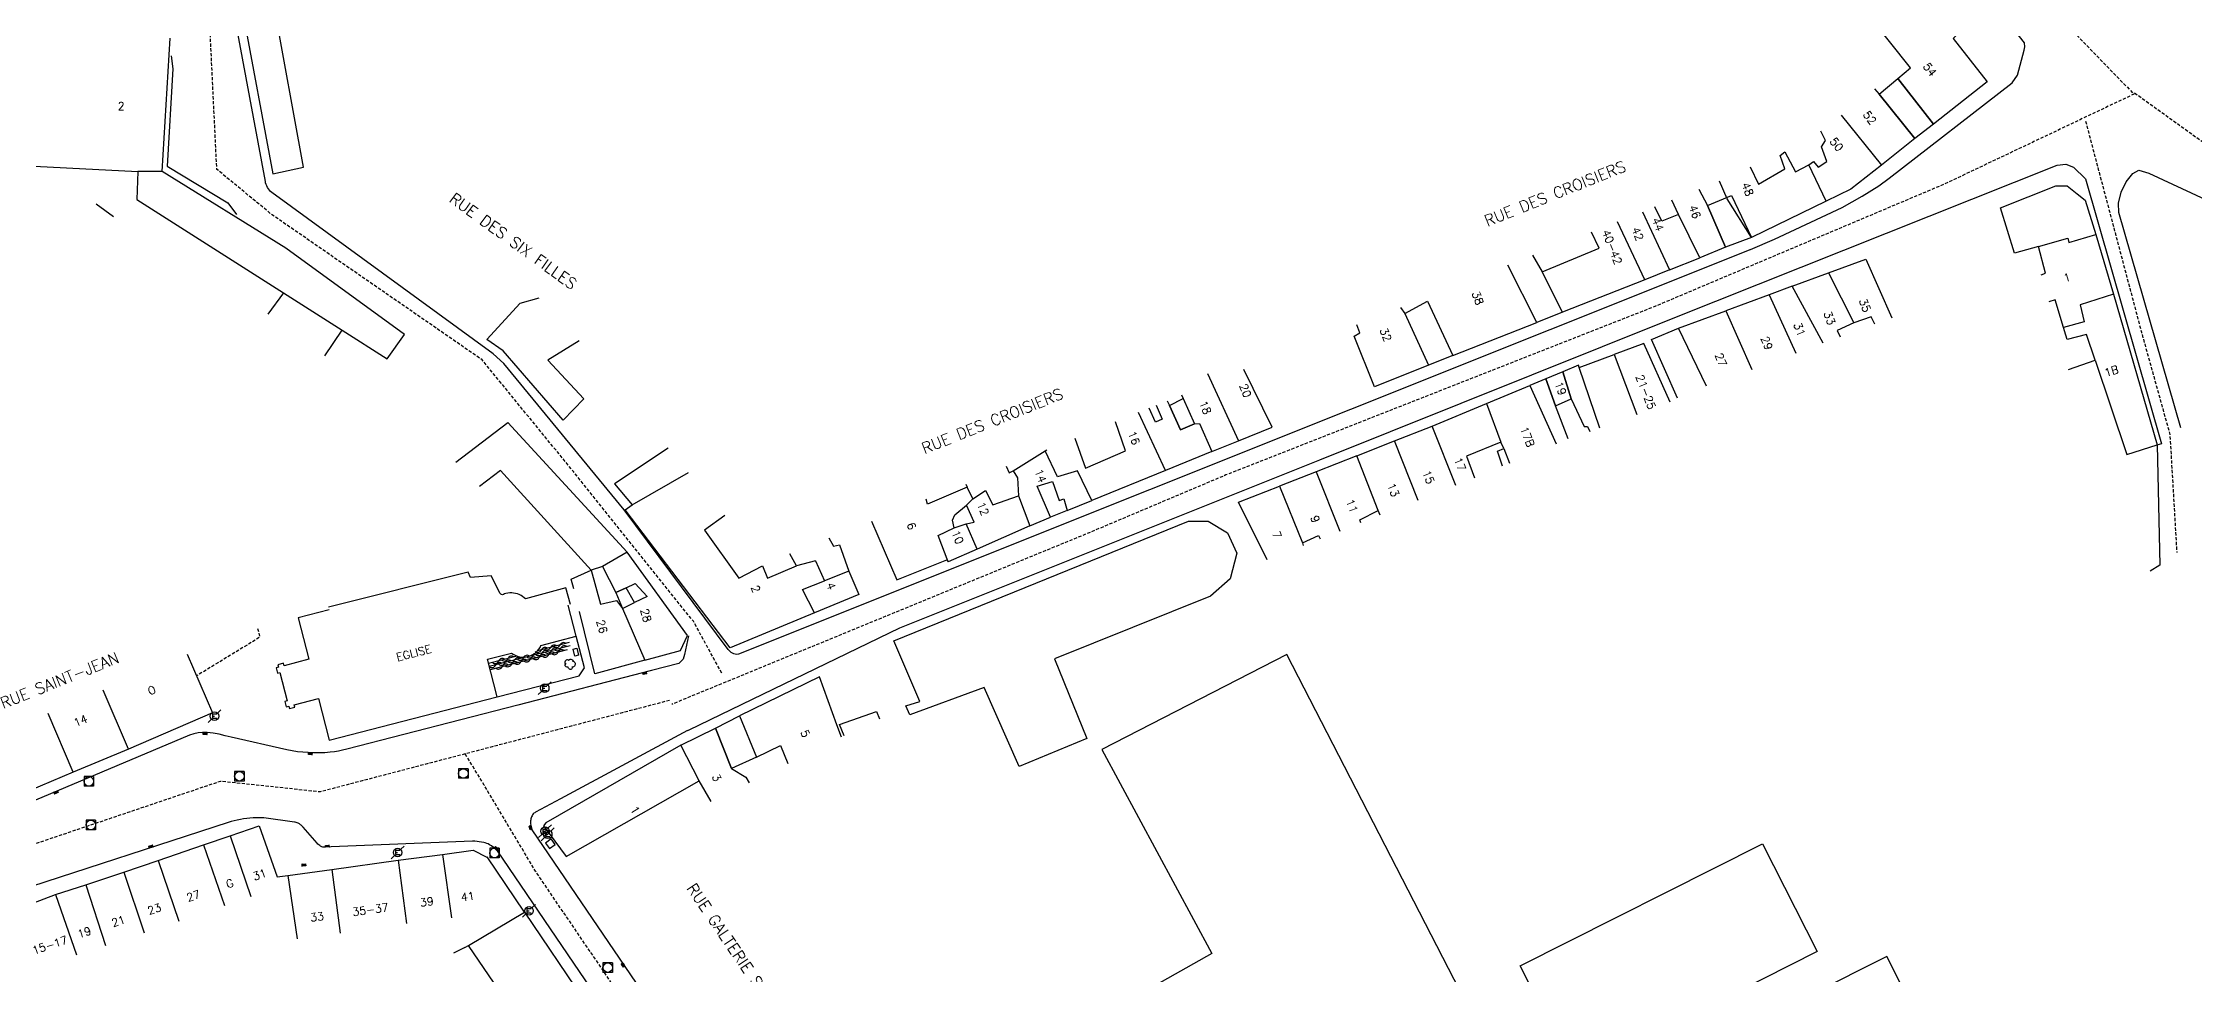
# Model space of a CAD drawing. Header units: millimetres. Extents: x 80999 to 82003, y 144000 to 145000.
# Drawn here: x 81313.4 to 81649.6, y 144273.3 to 144418.9 of the extents above; entities that cross this region are included whole.
import ezdxf
from ezdxf.enums import TextEntityAlignment as Align

# ---------------------------------------------------------------- set-up
doc = ezdxf.new("R2010")
doc.units = ezdxf.units.MM
doc.linetypes.add('DASHED', pattern=[0.75, 0.5, -0.25])
doc.layers.get('0').update_dxf_attribs({"linetype": 'CONTINUOUS'})
for name, color, linetype in [('W0001', 6, 'DASHED'), ('W0008', 7, 'CONTINUOUS'), ('W0100', 7, 'CONTINUOUS'), ('W0112', 1, 'DASHED'), ('W0300', 7, 'CONTINUOUS'), ('W0310', 3, 'CONTINUOUS'), ('W0400', 7, 'CONTINUOUS'), ('W0420', 7, 'CONTINUOUS'), ('W0471', 7, 'CONTINUOUS'), ('W0984', 7, 'CONTINUOUS'), ('W0989', 7, 'CONTINUOUS'), ('W0991', 7, 'CONTINUOUS'), ('W1102', 7, 'CONTINUOUS')]:
    doc.layers.add(name, color=color, linetype=linetype)
doc.styles.get("Standard").update_dxf_attribs({"font": 'romans.shx', "width": 0.85})

# ---------------------------------------------------------------- blocks, each defined once
blk = doc.blocks.new('T420')
for p, q in [((0.75, 0.75), (-0.75, 0.75)), ((-0.75, 0.75), (-0.75, -0.75)), ((0.75, 0.75), (0.75, -0.75)), ((0.75, -0.75), (-0.75, -0.75))]:
    blk.add_line(p, q)
blk.add_ellipse((0, 0), major_axis=(-0.53, 0.53), ratio=1, start_param=3.926991, end_param=10.210176)
blk = doc.blocks.new('T400')
for p, q in [((-0.15, 0.3), (0.15, 0.3)), ((-0.15, -0.25), (-0.15, 0.3)), ((-0.15, 0.15), (0.15, 0.15)), ((-0.15, 0), (0.15, 0)), ((0.15, 0.3), (0.15, -0.25)), ((-0.15, -0.15), (0.15, -0.15)), ((-0.15, -0.25), (-0.15, -0.3)), ((-0.15, -0.3), (0.15, -0.3)), ((0.15, -0.3), (0.15, -0.25))]:
    blk.add_line(p, q)
blk = doc.blocks.new('T471')
for p, q in [((-0.333334, 0.333334), (-0.333334, -0.333334)), ((-0.333334, 0.333334), (0.333334, 0.333334)), ((-0.333334, 0), (0, 0)), ((0.500001, 0.500001), (1.000002, 1.000002)), ((-0.500001, -0.500001), (-1.000002, -1.000002)), ((-0.333334, -0.333334), (0.333334, -0.333334))]:
    blk.add_line(p, q)
blk.add_ellipse((0, 0), major_axis=(0.471405, 0.471405), ratio=1, start_param=5.4977871438, end_param=11.780972451)
blk = doc.blocks.new('T300')
for p, q in [((-0.8, 0.51), (-0.86, 0.34)), ((-0.86, 0.34), (-0.86, 0.17)), ((-0.86, 0.17), (-0.74, 0.06)), ((-0.69, 0.63), (-0.8, 0.51)), ((-0.8, -0.06), (-0.74, 0.06)), ((-0.74, 0.06), (-0.69, 0.11)), ((-0.57, 0.69), (-0.69, 0.63)), ((-0.46, 0.69), (-0.57, 0.69)), ((-0.29, 0.63), (-0.46, 0.69)), ((-0.29, 0.63), (-0.17, 0.74)), ((-0.23, 0.57), (-0.29, 0.63)), ((-0.17, 0.74), (-0.06, 0.8)), ((-0.06, 0.8), (0.06, 0.8)), ((0.06, 0.8), (0.23, 0.74)), ((0.23, 0.74), (0.34, 0.63)), ((0.34, 0.63), (0.4, 0.51)), ((0.46, 0.46), (0.34, 0.46)), ((0.4, 0.51), (0.4, 0.46)), ((0.57, 0.4), (0.46, 0.46)), ((0.57, 0.4), (0.69, 0.29)), ((0.69, 0.29), (0.74, 0.17)), ((0.74, 0.06), (0.69, -0.17)), ((0.74, 0.17), (0.74, 0.06)), ((-0.8, -0.17), (-0.8, -0.06)), ((-0.8, -0.23), (-0.8, -0.17)), ((-0.74, -0.34), (-0.8, -0.23)), ((-0.69, -0.4), (-0.74, -0.34)), ((-0.51, -0.46), (-0.69, -0.4)), ((-0.4, -0.46), (-0.51, -0.46)), ((-0.4, -0.46), (-0.34, -0.46)), ((-0.34, -0.46), (-0.34, -0.4)), ((-0.34, -0.51), (-0.34, -0.46)), ((-0.29, -0.63), (-0.34, -0.51)), ((-0.17, -0.74), (-0.29, -0.63)), ((-0.06, -0.8), (-0.17, -0.74)), ((0.06, -0.8), (-0.06, -0.8)), ((0.17, -0.74), (0.06, -0.8)), ((0.23, -0.69), (0.17, -0.74)), ((0.29, -0.46), (0.23, -0.46)), ((0.29, -0.63), (0.23, -0.69)), ((0.46, -0.4), (0.29, -0.46)), ((0.34, -0.51), (0.29, -0.63)), ((0.34, -0.51), (0.34, -0.46)), ((0.57, -0.34), (0.46, -0.4)), ((0.63, -0.29), (0.57, -0.34)), ((0.69, -0.17), (0.63, -0.29))]:
    blk.add_line(p, q)
blk = doc.blocks.new('t310o')
at = {"color": 0, "linetype": 'Continuous'}
for centre, start, end in [((-0.5, 0.38), 216.8699, 323.1304), ((0.5, -0.37), 36.8699, 143.1303)]:
    blk.add_arc(centre, 0.625, start, end, dxfattribs=at)

msp = doc.modelspace()

# ---------------------------------------------------------------- linework, layer by layer
at = {"layer": 'W0001', "flags": 128}
for points in [[(81451.16, 144928.03), (81426.07, 144907.84), (81413.52, 144898.46), (81365.25, 144851.07), (81265.08, 144752.55), (81239.49, 144724.34), (81135.09, 144627.15), (81106.26, 144601.78), (81088.6, 144579.64), (81115.61, 144574.32), (81191.55, 144559.45), (81245.19, 144538.85), (81278.13, 144529.09), (81310.24, 144522.28), (81324.49, 144520.78), (81375.63, 144513.39), (81411.78, 144511.02), (81470.27, 144506.99), (81503.88, 144506.79), (81532.38, 144505.71), (81560.46, 144492.75), (81590.46, 144462.55), (81609.78, 144442.16), (81640.06, 144410.97), (81610.52, 144396.93), (81565.2, 144377.78), (81498.19, 144351.45), (81476.96, 144342.48), (81413.19, 144316.27), (81411.63, 144315.61)], [(81419.42, 144320.5), (81414.98, 144328.6), (81396.24, 144351.99), (81381.99, 144369.43), (81349.05, 144392.19), (81340.53, 144399.21), (81338.62, 144438.54), (81338.16, 144447.85), (81344.14, 144518.25)], [(81640.15, 144411.17), (81657.59, 144398.63), (81659.3, 144385.46), (81673.96, 144333.79), (81682.48, 144304.64), (81696.19, 144258.41)], [(81632.5, 144406.73), (81641.23, 144373.75), (81645.67, 144357.8), (81646.75, 144339.32)], [(81411.26, 144316.22), (81356.65, 144301.93), (81341.1, 144303.58), (81291.55, 144286.86), (81258.3, 144297.94), (81223.82, 144301.82), (81208.9, 144301.53), (81159.32, 144311.15), (81153.65, 144313.06), (81151.98, 144314.08), (81142.83, 144322.54)], [(81582.16, 144000), (81582.16, 144000), (81577.27, 144009.41), (81569.66, 144017.67), (81562.22, 144027.95), (81537.26, 144071.23), (81507.14, 144121.32), (81490.04, 144150.2), (81469.61, 144183), (81459.09, 144196.33), (81447.57, 144209.65), (81435.46, 144223.18), (81419.52, 144246.52), (81414.13, 144254.27), (81404.79, 144268.28), (81390.3, 144289.56), (81382.31, 144302.98), (81379.35, 144307.87)]]:
    msp.add_lwpolyline(points, dxfattribs=at)
at = {"layer": 'W0008'}
msp.add_line((81420.43, 144324.17), (81404.19, 144345.99), dxfattribs=at)
for points in [[(81622.91, 144417.86), (81623.01, 144418.35), (81622.96, 144418.98), (81613.6, 144430.9), (81610.78, 144431.27), (81591.27, 144452.73), (81570.85, 144475.18), (81564.46, 144481.68), (81552.42, 144490.98), (81524.09, 144499.22), (81493.82, 144500.85), (81450.05, 144503.24), (81449.05, 144503.34), (81426.99, 144506.16), (81408.6, 144507.37)], [(81404.19, 144345.99), (81385.38, 144368.85), (81383.69, 144370.39), (81349.13, 144395.59), (81348.93, 144395.76), (81348.74, 144395.95), (81348.58, 144396.16), (81348.43, 144396.38), (81348.32, 144396.61), (81348.23, 144396.84), (81348.16, 144397.08), (81348.11, 144397.33), (81341.51, 144432.83), (81341.49, 144433.12), (81341.52, 144433.41), (81341.6, 144433.69), (81341.75, 144433.94), (81341.96, 144434.15), (81342.21, 144434.3), (81342.47, 144434.4), (81342.73, 144434.5), (81343.75, 144434.86)], [(81333.41, 144416.93), (81333.67, 144414.92), (81332.79, 144399.7), (81342.26, 144394), (81343.6, 144392.16)], [(81580.17, 144386.71), (81583.91, 144388.3), (81594.45, 144393.27), (81597.6, 144395.01), (81600.18, 144396.62), (81601.83, 144397.82), (81621.04, 144412.74), (81621.86, 144413.92), (81622.91, 144417.86)], [(81414.12, 144311.51), (81414.34, 144311.63), (81447.25, 144327.56), (81512.84, 144353.84), (81568.06, 144375.94), (81628.08, 144399.89)], [(81628.08, 144399.89), (81629.41, 144400.01), (81630.62, 144399.53), (81632.49, 144397.74), (81644.38, 144356.3), (81643.63, 144356.13)], [(81647.37, 144358.84), (81637.69, 144392.49), (81637.64, 144393.94), (81638.07, 144395.64), (81638.87, 144397.26), (81639.9, 144398.58), (81640.84, 144399.06), (81642.41, 144398.63), (81651.23, 144394.51)], [(81580.19, 144386.71), (81486.26, 144349.15), (81422.01, 144323.45), (81421.76, 144323.4), (81421.52, 144323.44), (81421.3, 144323.52), (81421.09, 144323.61), (81420.9, 144323.72), (81420.73, 144323.85), (81420.57, 144324), (81420.43, 144324.17)], [(81414.24, 144326.33), (81413.61, 144323.42), (81413.38, 144322.65), (81412.72, 144321.99), (81408.43, 144320.88)], [(81469.13, 144204.15), (81465.28, 144201.1), (81460.66, 144205.72), (81440.72, 144224.29), (81439.9, 144225.07), (81439.09, 144225.85), (81438.3, 144226.65), (81437.52, 144227.47), (81436.48, 144228.6), (81435.45, 144229.75), (81434.44, 144230.91), (81433.47, 144232.1), (81432.78, 144232.98), (81432.12, 144233.87), (81431.47, 144234.77), (81430.84, 144235.68), (81389.79, 144296), (81389.77, 144296.04)], [(81384.29, 144292.76), (81384.32, 144292.73), (81411.83, 144252.27)]]:
    msp.add_lwpolyline(points, dxfattribs=at)
at = {"layer": 'W0008', "flags": 128}
for points in [[(81384.32, 144316.78), (81397.13, 144320.06), (81397.95, 144321.32), (81396.69, 144326.25)], [(81408.43, 144320.88), (81387.55, 144315.48), (81360.82, 144308.62), (81360.18, 144308.46), (81359.54, 144308.32), (81358.89, 144308.2), (81358.23, 144308.12), (81357.38, 144308.05), (81356.52, 144308.02), (81355.66, 144308.03), (81354.8, 144308.07), (81353.96, 144308.13), (81353.13, 144308.21), (81352.3, 144308.34), (81351.48, 144308.5), (81342.77, 144310.46), (81341.84, 144310.69), (81340.91, 144310.93), (81339.97, 144311.13), (81339, 144311.22), (81338.31, 144311.22), (81337.62, 144311.15), (81336.93, 144311.02), (81336.27, 144310.8), (81303.15, 144296.86)]]:
    msp.add_lwpolyline(points, dxfattribs=at)
for points in [[(81414.09, 144311.55), (81394.24, 144300.87), (81390.32, 144298.76, 0.118718), (81389.87, 144298.36, 0.10117), (81389.59, 144297.71, 0.046921), (81389.53, 144297.12, 0.0718), (81389.58, 144296.73), (81389.77, 144296.04)], [(81384.29, 144292.77, 0.05984), (81383.13, 144293.68, 0.092993), (81382.24, 144294.01, 0.011341), (81380.84, 144294.23, 0.042245), (81380.46, 144294.24), (81358.42, 144293.35), (81357.51, 144293.27, -0.076576), (81357.09, 144293.3, -0.085535), (81356.75, 144293.44, -0.03658), (81356.46, 144293.65, -0.036608), (81356.21, 144293.9), (81354.01, 144296.41, 0.043753), (81353.6, 144296.8, 0.059061), (81353.25, 144297.02, 0.035055), (81352.93, 144297.14, 0.040229), (81352.64, 144297.21), (81347.86, 144297.88, 0.033557), (81347.77, 144297.89, 0.002459), (81346.58, 144297.89, 0.015815), (81346.2, 144297.88, 0.061239), (81342.28, 144297.14), (81309.32, 144286.44)]]:
    msp.add_lwpolyline(points, format="xyb", dxfattribs=at)
at = {"layer": 'W0100'}
for p, q in [((81331.99, 144398.86), (81333.25, 144419.71)), ((81608.72, 144406.28), (81603.19, 144413.43)), ((81617.15, 144412.88), (81608.72, 144406.28)), ((81600.23, 144410.95), (81605.84, 144404.01)), ((81594.32, 144407.67), (81600.61, 144399.89)), ((81584.76, 144401.38), (81585.52, 144401.94)), ((81585.52, 144399.29), (81584.76, 144401.38)), ((81585.52, 144401.94), (81587.19, 144398.8)), ((81605.84, 144404.01), (81600.61, 144399.89)), ((81331.99, 144398.86), (81328.19, 144398.86)), ((81580.11, 144399.59), (81581.42, 144396.9)), ((81581.42, 144396.9), (81585.52, 144399.29)), ((81587.19, 144398.8), (81589.27, 144399.91)), ((81591.96, 144394.24), (81589.27, 144399.91)), ((81576.53, 144394.61), (81575.31, 144397.37)), ((81580.31, 144388.56), (81576.53, 144394.61)), ((81619.23, 144393.19), (81627.85, 144396.66)), ((81627.85, 144396.66), (81629.62, 144396.65)), ((81629.62, 144396.65), (81631.18, 144395.39)), ((81631.18, 144395.39), (81632.42, 144394.39)), ((81563.26, 144392.57), (81567.49, 144383.49)), ((81568.88, 144392.13), (81567.84, 144394.38)), ((81572.26, 144385.38), (81568.88, 144392.13)), ((81573.44, 144393.54), (81576.24, 144387.04)), ((81591.96, 144394.24), (81580.31, 144388.56)), ((81621.42, 144386.11), (81619.23, 144393.19)), ((81632.42, 144394.39), (81634.1, 144389.04)), ((81563.63, 144381.96), (81559.37, 144391.03)), ((81634.1, 144389.04), (81636.85, 144379.69)), ((81546.1, 144385.78), (81547.58, 144383.2)), ((81567.49, 144383.49), (81572.26, 144385.38)), ((81576.24, 144387.04), (81572.26, 144385.38)), ((81592.33, 144383.03), (81598.15, 144385.18)), ((81598.15, 144385.18), (81602.22, 144376.03)), ((81625.13, 144387.13), (81621.42, 144386.11)), ((81626.26, 144383), (81625.13, 144387.13)), ((81546.75, 144375.28), (81542.23, 144384.25)), ((81550.78, 144376.88), (81547.58, 144383.2)), ((81563.63, 144381.96), (81550.78, 144376.88)), ((81567.49, 144383.49), (81563.63, 144381.96)), ((81586.66, 144380.94), (81592.33, 144383.03)), ((81592.33, 144383.03), (81596.28, 144375.23)), ((81625.54, 144382.71), (81626.26, 144383)), ((81350.96, 144379.89), (81360.09, 144374.08)), ((81526.16, 144376.68), (81529.71, 144378.59)), ((81529.71, 144378.59), (81533.64, 144370.1)), ((81583.05, 144379.61), (81576.31, 144377.12)), ((81586.66, 144380.94), (81583.05, 144379.61)), ((81583.05, 144379.61), (81587.25, 144370.5)), ((81591.52, 144372.07), (81586.66, 144380.94)), ((81627.73, 144378.81), (81626.78, 144378.49)), ((81629.06, 144374.5), (81627.73, 144378.81)), ((81636.85, 144379.69), (81643.7, 144356.18)), ((81525.47, 144377.62), (81526.16, 144376.68)), ((81526.16, 144376.68), (81529.82, 144368.59)), ((81533.64, 144370.1), (81546.75, 144375.28)), ((81550.78, 144376.88), (81546.75, 144375.28)), ((81564.68, 144372.61), (81568.88, 144374.38)), ((81568.88, 144374.38), (81576.31, 144377.12)), ((81573.3, 144365.35), (81568.88, 144374.38)), ((81576.31, 144377.12), (81580.38, 144367.96)), ((81596.28, 144375.23), (81593.67, 144374.01)), ((81598.99, 144376.15), (81596.28, 144375.23)), ((81599.56, 144375.04), (81598.99, 144376.15)), ((81629.41, 144373.29), (81629.06, 144374.5)), ((81385.25, 144370.87), (81382.74, 144372.62)), ((81397.16, 144372.39), (81392.27, 144369.38)), ((81563.49, 144371.98), (81558.85, 144370.26)), ((81567.58, 144362.83), (81563.49, 144371.98)), ((81568.74, 144363.45), (81564.68, 144372.61)), ((81593.67, 144374.01), (81594.16, 144373.05)), ((81629.61, 144372.62), (81629.41, 144373.29)), ((81632.66, 144373.42), (81629.61, 144372.62)), ((81634.01, 144369.39), (81632.66, 144373.42)), ((81394.62, 144360.03), (81385.25, 144370.87)), ((81392.27, 144369.38), (81397.89, 144363.33)), ((81529.82, 144368.59), (81521.39, 144365.25)), ((81533.64, 144370.1), (81529.82, 144368.59)), ((81553.27, 144368.62), (81550.81, 144367.59)), ((81553.39, 144368.25), (81553.27, 144368.62)), ((81553.39, 144368.25), (81558.85, 144370.26)), ((81556.61, 144358.79), (81553.39, 144368.25)), ((81558.85, 144370.26), (81562.38, 144360.91)), ((81629.83, 144367.93), (81634.01, 144369.39)), ((81495.3, 144367.32), (81500.15, 144356.79)), ((81538.92, 144362.64), (81545.68, 144365.45)), ((81548.19, 144366.5), (81545.68, 144365.45)), ((81545.68, 144365.45), (81549.79, 144356.33)), ((81549.7, 144362.27), (81548.19, 144366.5)), ((81550.81, 144367.59), (81552.15, 144363.33)), ((81397.89, 144363.33), (81394.62, 144360.03)), ((81488.73, 144352.14), (81484.54, 144361.24)), ((81487.18, 144359.68), (81486.18, 144361.9)), ((81491.23, 144363.96), (81491.49, 144363.42)), ((81491.49, 144363.42), (81493.27, 144359.47)), ((81530.4, 144359.08), (81538.92, 144362.64)), ((81538.92, 144362.64), (81541.15, 144356.6)), ((81552.15, 144363.33), (81554.16, 144359.05)), ((81377.86, 144353.44), (81386, 144359.64)), ((81386, 144359.64), (81404.63, 144339.38)), ((81493.27, 144359.47), (81494.06, 144359.5)), ((81494.06, 144359.5), (81495.99, 144355.1)), ((81500.15, 144356.79), (81505.4, 144358.93)), ((81524.55, 144356.78), (81530.4, 144359.08)), ((81534.09, 144349.79), (81530.4, 144359.08)), ((81554.16, 144359.05), (81554.69, 144359.05)), ((81554.69, 144359.05), (81555.04, 144358.26)), ((81411.04, 144355.65), (81402.67, 144350.06)), ((81464.97, 144352.12), (81469.96, 144355.25)), ((81469.96, 144355.25), (81470.19, 144355.4)), ((81495.99, 144355.1), (81488.73, 144352.14)), ((81495.99, 144355.1), (81500.15, 144356.79)), ((81518.62, 144354.45), (81512.3, 144351.97)), ((81518.62, 144354.45), (81524.55, 144356.78)), ((81521.98, 144345.9), (81518.62, 144354.45)), ((81528.24, 144347.49), (81524.55, 144356.78)), ((81541.15, 144356.6), (81535.76, 144354.38)), ((81535.76, 144354.38), (81537.05, 144351.02)), ((81540.62, 144355.17), (81541.6, 144355.59)), ((81541.42, 144352.84), (81540.62, 144355.17)), ((81541.6, 144355.59), (81541.15, 144356.6)), ((81541.6, 144355.59), (81542.52, 144353.3)), ((81643.7, 144356.18), (81644.11, 144337.36)), ((81405.43, 144346.77), (81414.25, 144351.82)), ((81464.32, 144351.79), (81464.97, 144352.12)), ((81488.73, 144352.14), (81477.24, 144347.47)), ((81512.3, 144351.97), (81506.55, 144349.71)), ((81512.3, 144351.97), (81516, 144342.68)), ((81402.67, 144350.06), (81405.43, 144346.77)), ((81457.68, 144346.71), (81458.63, 144347.75)), ((81458.63, 144347.75), (81457.75, 144349.55)), ((81458.63, 144347.75), (81460.62, 144349.02)), ((81465.76, 144348.21), (81467.54, 144343.52)), ((81473.4, 144345.9), (81477.24, 144347.47)), ((81500.17, 144347.2), (81506.55, 144349.71)), ((81506.55, 144349.71), (81510.14, 144340.85)), ((81446.28, 144325.52), (81492.33, 144344.22)), ((81458.85, 144344.07), (81457.68, 144346.71)), ((81467.54, 144343.52), (81470.8, 144344.85)), ((81504.61, 144338.2), (81500.17, 144347.2)), ((81519.09, 144344.46), (81521.98, 144345.9)), ((81519.27, 144343.96), (81519.09, 144344.46)), ((81522.29, 144345.15), (81521.98, 144345.9)), ((81436.14, 144341.64), (81436.88, 144340.35)), ((81455.73, 144343.19), (81457.63, 144343.81)), ((81457.63, 144343.81), (81458.85, 144344.07)), ((81459.34, 144339.88), (81457.63, 144343.81)), ((81467.54, 144343.52), (81459.34, 144339.88)), ((81510.14, 144340.85), (81510.24, 144340.41)), ((81404.63, 144339.38), (81400.77, 144337.16)), ((81414.07, 144326.36), (81404.63, 144339.38)), ((81431.09, 144337.24), (81430.05, 144339.12)), ((81434.09, 144338.05), (81431.09, 144337.24)), ((81434.09, 144338.05), (81435.45, 144334.91)), ((81436.88, 144340.35), (81437.81, 144340.55)), ((81437.81, 144340.55), (81439.27, 144336.41)), ((81446.77, 144335.08), (81454.6, 144338.2)), ((81454.6, 144338.2), (81454.81, 144337.86)), ((81459.34, 144339.88), (81454.81, 144337.86)), ((81400.77, 144337.16), (81399.02, 144336.58)), ((81400.77, 144337.16), (81402.87, 144333.09)), ((81404.5, 144333.84), (81405.9, 144334.48)), ((81405.9, 144334.48), (81407.75, 144332.47)), ((81432.04, 144333.55), (81435.45, 144334.91)), ((81439.27, 144336.41), (81435.45, 144334.91)), ((81439.27, 144336.41), (81440.83, 144332.76)), ((81644.11, 144337.36), (81642.61, 144336.43)), ((81402.87, 144333.09), (81404.5, 144333.84)), ((81402.87, 144333.09), (81403.92, 144330.58)), ((81403.92, 144330.58), (81405.8, 144331.52)), ((81407.75, 144332.47), (81405.8, 144331.52)), ((81433.9, 144329.89), (81432.04, 144333.55)), ((81440.83, 144332.76), (81433.9, 144329.89)), ((81403.92, 144330.58), (81407.4, 144322.53)), ((81407.4, 144322.53), (81412.97, 144324.02)), ((81412.97, 144324.02), (81414.07, 144326.36)), ((81407.4, 144322.53), (81399.61, 144320.4)), ((81434.68, 144319.93), (81422.17, 144313.8)), ((81437.38, 144312.4), (81434.68, 144319.93)), ((81413.02, 144309.24), (81418.44, 144311.91)), ((81418.44, 144311.91), (81420.96, 144305.58)), ((81422.17, 144313.8), (81424.86, 144307.34)), ((81438.15, 144310.49), (81437.38, 144312.4)), ((81438.54, 144310.68), (81437.84, 144312.44)), ((81413.02, 144309.24), (81391.92, 144297.11)), ((81415.91, 144303.64), (81413.02, 144309.24)), ((81424.86, 144307.34), (81428.58, 144309.17)), ((81428.58, 144309.17), (81429.74, 144306.38)), ((81395.11, 144291.84), (81415.91, 144303.64)), ((81379.86, 144277.95), (81388.59, 144283.14)), ((81388.59, 144283.14), (81397.84, 144269.49)), ((81379.26, 144277.63), (81377.53, 144276.71)), ((81379.26, 144277.63), (81379.86, 144277.95)), ((81388.94, 144264.58), (81379.86, 144277.95))]:
    msp.add_line(p, q, dxfattribs=at)
for points in [[(81344.56, 144423.94), (81349.26, 144398.5), (81354.09, 144399.56), (81349.43, 144424.96), (81344.56, 144423.94)], [(81603.19, 144413.43), (81605.15, 144415.06), (81598.81, 144423.05), (81599.42, 144425.35)], [(81607.81, 144426.91), (81612.83, 144420.57), (81611.82, 144419.67), (81617.15, 144412.88)], [(81599.54, 144411.78), (81600.23, 144410.95)], [(81600.23, 144410.95), (81603.19, 144413.43), (81608.72, 144406.28), (81605.84, 144404.01), (81600.23, 144410.95)], [(81589.27, 144399.91), (81589.99, 144400.45), (81590.71, 144399.55), (81592.07, 144400.45), (81591.25, 144402.71), (81591.89, 144403.7), (81591.14, 144405.16)], [(81271.78, 144394.39), (81278.72, 144389.48), (81285.47, 144384.7), (81291.34, 144380.55), (81305.86, 144400.03), (81328.19, 144398.86)], [(81328.19, 144398.86), (81328.05, 144394.49), (81350.96, 144379.89)], [(81369.85, 144373.4), (81351.33, 144386.9), (81331.99, 144398.86)], [(81600.61, 144399.89), (81595.85, 144396.14), (81591.96, 144394.24)], [(81572.08, 144396.14), (81573.44, 144393.54)], [(81573.44, 144393.54), (81577.16, 144395.11), (81580.31, 144388.56), (81576.24, 144387.04), (81573.44, 144393.54)], [(81324.41, 144391.79), (81321.67, 144393.79)], [(81568.88, 144392.13), (81566.31, 144391.13), (81565.18, 144393.33)], [(81547.58, 144383.2), (81556.49, 144386.9), (81555.29, 144389.42)], [(81625.13, 144387.13), (81629.74, 144388.46), (81629.91, 144387.76), (81634.1, 144389.04)], [(81350.96, 144379.89), (81348.52, 144376.57)], [(81382.74, 144372.62), (81387.93, 144378.3), (81390.88, 144379.13)], [(81636.85, 144379.69), (81631.66, 144378.02), (81632.26, 144375.39), (81629.06, 144374.5)], [(81521.39, 144365.25), (81518.24, 144373.13), (81519.12, 144373.66), (81518.63, 144374.92)], [(81357.42, 144370.09), (81360.09, 144374.08)], [(81360.09, 144374.08), (81367.16, 144369.58), (81369.85, 144373.4)], [(81505.4, 144358.93), (81501, 144367.93)], [(81634.01, 144369.39), (81638.93, 144354.67), (81643.7, 144356.18)], [(81549.7, 144362.27), (81552.15, 144363.33), (81550.81, 144367.59), (81548.19, 144366.5), (81549.7, 144362.27)], [(81487.3, 144362.36), (81488.24, 144360.16), (81487.18, 144359.68)], [(81489.02, 144363.06), (81489.38, 144362.32)], [(81489.38, 144362.32), (81491.49, 144363.42), (81493.27, 144359.47), (81491.1, 144358.52), (81489.38, 144362.32)], [(81489.38, 144362.32), (81491.1, 144358.52), (81493.27, 144359.47)], [(81551.64, 144357.1), (81549.7, 144362.27)], [(81474.6, 144357.19), (81476.24, 144352.52), (81482.51, 144355.25), (81480.96, 144359.78)], [(81477.24, 144347.47), (81475.01, 144352.11), (81471.87, 144351.15), (81469.96, 144355.25)], [(81399.02, 144336.58), (81384.84, 144352.14), (81381.58, 144349.67)], [(81463.85, 144352.82), (81464.32, 144351.79)], [(81464.97, 144352.12), (81465.61, 144351.03), (81465.76, 144348.21)], [(81457.56, 144350.03), (81457.75, 144349.55), (81451.57, 144346.9), (81451.34, 144347.65)], [(81457.75, 144349.55), (81451.57, 144346.9), (81451.34, 144347.65)], [(81460.62, 144349.02), (81461.78, 144346.77), (81465.76, 144348.21)], [(81470.8, 144344.85), (81468.72, 144349.73), (81471.11, 144350.44), (81472.15, 144347.44), (81472.85, 144347.71), (81473.4, 144345.9)], [(81468.72, 144349.73), (81471.11, 144350.44), (81472.15, 144347.44), (81472.85, 144347.71), (81473.4, 144345.9), (81470.8, 144344.85), (81468.72, 144349.73)], [(81433.9, 144329.89), (81420.76, 144324.46), (81404.33, 144346), (81405.43, 144346.77)], [(81419.89, 144345.1), (81416.71, 144342.84), (81422.08, 144335.33), (81425.77, 144337.24), (81426.59, 144335.33), (81431.09, 144337.24)], [(81442.8, 144344.26), (81446.77, 144335.08)], [(81492.33, 144344.22), (81495.42, 144344.21), (81498.43, 144342.41), (81499.87, 144339.21), (81498.83, 144335.23), (81495.8, 144332.54), (81471.41, 144322.7), (81476.46, 144310.26), (81465.9, 144305.9), (81460.42, 144318.23), (81448.8, 144313.98), (81448.19, 144315.37), (81450.38, 144316.04), (81446.28, 144325.52)], [(81455.73, 144343.19), (81455.45, 144344.41), (81455.82, 144345.21), (81457.68, 144346.71)], [(81454.81, 144337.86), (81453.25, 144342), (81455.73, 144343.19)], [(81510.14, 144340.85), (81512.67, 144341.99), (81512.89, 144341.46)], [(81396.29, 144333.67), (81395.91, 144335.18), (81399.02, 144336.58)], [(81399.02, 144336.58), (81400.5, 144331.29), (81402.96, 144331.84), (81403.92, 144330.58)], [(81405.8, 144331.52), (81404.5, 144333.84), (81402.87, 144333.09)], [(81399.61, 144320.4), (81397.18, 144330.1)], [(81507.73, 144323.42), (81478.82, 144308.54), (81496.01, 144276.69), (81481.29, 144268.42)], [(81546.53, 144248.03), (81507.73, 144323.42)], [(81437.84, 144312.44), (81443.61, 144314.51), (81444.09, 144313.36)], [(81424.86, 144307.34), (81420.96, 144305.58), (81418.44, 144311.91), (81422.17, 144313.8), (81424.86, 144307.34)], [(81420.96, 144305.58), (81423.18, 144304.24), (81423.68, 144303.35)], [(81417.77, 144300.43), (81415.91, 144303.64)], [(81391.92, 144297.11), (81391.58, 144296.63), (81395.11, 144291.84)], [(81582.03, 144293.84), (81590.55, 144277), (81552.7, 144257.83), (81544.18, 144274.75), (81582.03, 144293.84)], [(81388.59, 144283.14), (81382.75, 144291.76)], [(81611.34, 144256.62), (81601.45, 144276.22), (81554.6, 144252.66)]]:
    msp.add_lwpolyline(points, dxfattribs=at)
msp.add_lwpolyline([(81395.79, 144331.2), (81395.07, 144333.84), (81388.75, 144332.08), (81388.06, 144332.64, 0.167131), (81385.7, 144332.94, 0.107106), (81385.31, 144332.78, -0.364723), (81384.78, 144332.94), (81383.41, 144335.71), (81380.16, 144335.45), (81379.78, 144336.25), (81357.99, 144330.82)], format="xyb", dxfattribs=at)
at = {"layer": 'W0100', "flags": 128}
for points in [[(81358.1, 144330.36), (81353.26, 144329.11), (81354.93, 144322.65), (81351.03, 144321.64), (81350.93, 144322.03), (81350.08, 144321.81), (81350.18, 144321.42), (81349.8, 144321.32), (81350.01, 144320.48), (81350.4, 144320.58), (81351.54, 144316.17), (81351.16, 144316.07), (81351.37, 144315.22), (81351.76, 144315.32), (81351.86, 144314.94), (81352.7, 144315.15), (81352.6, 144315.54), (81356.42, 144316.53), (81358.1, 144310), (81384.32, 144316.78), (81382.8, 144322.66), (81386.57, 144323.63), (81386.85, 144323.43), (81387.15, 144323.27), (81387.47, 144323.14), (81387.8, 144323.05), (81388.14, 144323), (81388.49, 144322.99), (81388.83, 144323.01), (81389.17, 144323.08), (81389.5, 144323.18), (81389.81, 144323.33), (81390.11, 144323.5), (81390.38, 144323.71), (81390.62, 144323.96), (81390.84, 144324.22), (81391.03, 144324.51), (81391.17, 144324.82), (81391.17, 144324.82), (81396.69, 144326.25), (81395.44, 144331.09)], [(81335.89, 144323.45), (81339.83, 144314.26), (81326.71, 144308.63), (81318.08, 144304.99), (81307.75, 144300.62), (81300.51, 144297.61), (81297.11, 144305.57), (81293.57, 144313.87), (81291.16, 144319.55), (81291.49, 144320.94), (81293.21, 144327.96)], [(81308.94, 144283.45), (81315.31, 144285.92), (81320.08, 144287.43), (81326, 144289.39), (81331.39, 144291.22), (81338.47, 144293.64), (81342.59, 144295.07), (81347.14, 144296.63), (81349.95, 144288.64), (81351.65, 144288.88), (81358.5, 144289.79), (81368.86, 144291.26), (81375.79, 144292.16), (81380.58, 144292.85), (81382.74, 144291.75)]]:
    msp.add_lwpolyline(points, dxfattribs=at)
for points in [[(81396.47, 144323.14), (81396.19, 144324.25), (81396.77, 144324.4), (81397.05, 144323.29)], [(81392.75, 144294.59), (81391.86, 144293.94), (81392.51, 144293.06), (81393.39, 144293.7)]]:
    msp.add_lwpolyline(points, close=True, dxfattribs=at)
at = {"layer": 'W0112', "flags": 128}
msp.add_lwpolyline([(81346.89, 144327.46), (81347.25, 144326.1), (81337.35, 144320.05)], dxfattribs=at)
at = {"layer": 'W0310', "flags": 128}
for points in [[(81395.71, 144324.76), (81383.1, 144321.5)], [(81395.29, 144324.14), (81383.22, 144321.02)], [(81395.59, 144325.25), (81390.63, 144323.96)], [(81387.46, 144323.15), (81382.97, 144321.98)]]:
    msp.add_lwpolyline(points, dxfattribs=at)
at = {"layer": 'W1102', "flags": 128}
for points in [[(81326.71, 144308.63), (81322.77, 144317.82)], [(81318.08, 144304.99), (81314.19, 144314.2)], [(81342.59, 144295.07), (81345.83, 144285.59)], [(81331.39, 144291.22), (81334.61, 144281.75)], [(81338.47, 144293.64), (81341.71, 144284.18)], [(81368.86, 144291.26), (81370.14, 144281.34)], [(81375.79, 144292.16), (81377.22, 144282.26)], [(81320.08, 144287.43), (81323.16, 144277.92)], [(81326, 144289.39), (81329.17, 144279.9)], [(81351.65, 144288.88), (81353.08, 144278.98)], [(81358.5, 144289.79), (81359.81, 144279.87)], [(81315.31, 144285.92), (81318.63, 144276.49)]]:
    msp.add_lwpolyline(points, dxfattribs=at)

# ---------------------------------------------------------------- block references
at = {"layer": 'W0300'}
msp.add_blockref('T300', (81395.78, 144321.87), dxfattribs=at)
at = {"layer": 'W0310'}
for p, rotation in [((81391.23, 144324.12), 194.4948577193249), ((81391.36, 144323.64), 194.4948577193844), ((81392.69, 144324.5), 194.4948577193249), ((81392.81, 144324.01), 194.4948577193844), ((81393.83, 144323.76), 194.4948577194153), ((81394.14, 144324.87), 194.4948577193249), ((81394.26, 144324.39), 194.4948577193844), ((81384.1, 144321.76), 194.4948577193844), ((81384.56, 144322.39), 194.4948577194885), ((81385.12, 144321.51), 194.4948577194153), ((81385.55, 144322.13), 194.4948577193844), ((81386.01, 144322.77), 194.4948577194885), ((81386.57, 144321.88), 194.4948577194153), ((81387, 144322.51), 194.4948577193844), ((81388.03, 144322.26), 194.4948577194153), ((81388.45, 144322.89), 194.4948577193844), ((81389.48, 144322.63), 194.4948577194153), ((81389.91, 144323.26), 194.4948577193844), ((81390.93, 144323.01), 194.4948577194153), ((81392.38, 144323.38), 194.4948577194153)]:
    msp.add_blockref('t310o', p, dxfattribs=dict(at, rotation=rotation))
at = {"layer": 'W0400'}
for p, rotation in [((81407.41, 144320.47), 104.5083728908356), ((81338.72, 144311.07), 90.37905167587859), ((81355.15, 144307.9), 87.61527910376245), ((81315.39, 144301.85), 293.2248771149151), ((81389.53, 144296.34), 195.69457083556), ((81330.25, 144293.39), 107.9742350529858), ((81354.1, 144290.49), 274.9709413544666), ((81357.8, 144293.45), 95.01739090638515), ((81384.17, 144293.08), 47.94283672538027), ((81404.01, 144274.85), 214.2343789185304)]:
    msp.add_blockref('T400', p, dxfattribs=dict(at, rotation=rotation))
at = {"layer": 'W0420'}
for p in [(81320.53, 144303.57), (81344.06, 144304.38), (81379.04, 144304.8), (81320.84, 144296.76), (81383.91, 144292.37), (81401.61, 144274.48)]:
    msp.add_blockref('T420', p, dxfattribs=at)
at = {"layer": 'W0471'}
for p in [(81391.76, 144318.13), (81340.18, 144313.77), (81391.81, 144295.79), (81392.23, 144295.3), (81368.78, 144292.47), (81389.31, 144283.35)]:
    msp.add_blockref('T471', p, dxfattribs=at)

# ---------------------------------------------------------------- texts
at = {"layer": 'W0984'}
msp.add_text('EGLISE', height=1.25, rotation=14.4949, dxfattribs=at).set_placement((81371.31, 144323.63), align=Align.MIDDLE)
at = {"layer": 'W0989'}
for s, rotation, p in [('RUE DES CROISIERS', 21.8511, (81549.62, 144395.44)), ('RUE DES SIX FILLES', 324.1053, (81386.85, 144388)), ('RUE DES CROISIERS', 21.8511, (81461.69, 144359.9)), ('RUE SAINT-JEAN', 21.817, (81315.96, 144319.36)), ('RUE GALTERIE SAINT-JEAN', 304.2639, (81423.41, 144274.41))]:
    msp.add_text(s, height=1.75, rotation=rotation, dxfattribs=at).set_placement(p, align=Align.MIDDLE)
at = {"layer": 'W0991'}
for s, rotation, p in [('54', 307.8072, (81608.18, 144414.81)), ('52', 308.1104, (81598.79, 144407.28)), ('50', 308.1581, (81593.6, 144403.1)), ('48', 291.2126, (81579.71, 144396.1)), ('44', 291.2264, (81565.69, 144390.61)), ('46', 291.2236, (81571.45, 144392.58)), ('40-42', 291.2331, (81558.53, 144387.07)), ('42', 291.2289, (81562.53, 144389.14)), ('1 ', 16.971, (81630.03, 144382.44)), ('38', 291.2377, (81537.54, 144379.1)), ('35', 291.3065, (81598.04, 144377.97)), ('32', 291.24, (81523.16, 144373.37)), ('31', 291.3114, (81587.81, 144374.2)), ('33', 291.3098, (81592.51, 144375.96)), ('29', 291.3126, (81582.7, 144372.05)), ('27', 291.3135, (81575.52, 144369.43)), ('1B', 16.9293, (81636.54, 144367.7)), ('20', 291.2412, (81501.24, 144364.64)), ('19', 291.3146, (81550.47, 144364.98)), ('21-25', 291.3145, (81563.8, 144364.42)), ('18', 291.2412, (81494.98, 144361.99)), ('16', 291.8693, (81483.83, 144357.23)), ('17B', 291.3146, (81545.29, 144357.43)), ('14', 291.8687, (81469.24, 144351.33)), ('15', 291.3146, (81529.84, 144351.12)), ('17', 291.3146, (81534.75, 144353.13)), ('13', 291.3145, (81524.35, 144349.12)), ('12', 291.8678, (81460.24, 144346.18)), ('9', 291.3144, (81512.15, 144344.56)), ('11', 291.3145, (81517.89, 144346.61)), ('6', 291.8665, (81449.08, 144343.47)), ('10', 291.8672, (81456.27, 144341.73)), ('7', 291.3144, (81506.15, 144342.11)), ('2', 291.8613, (81424.73, 144333.66)), ('4', 291.8648, (81436.51, 144334.1)), ('26', 285.2465, (81400.7, 144327.76)), ('28', 285.1688, (81407.59, 144329.51)), ('O', 22.8916, (81330.36, 144317.82)), ('14', 22.8916, (81319.24, 144313.05)), ('5', 296.3878, (81432.47, 144311.05)), ('3', 296.3878, (81418.63, 144304.14)), ('1', 301.4422, (81405.89, 144299.1)), ('G', 18.6705, (81342.55, 144287.62)), ('31', 18.6705, (81347.21, 144289)), ('23', 18.6705, (81330.77, 144283.63)), ('27', 18.6705, (81336.86, 144285.68)), ('35-37', 7.9036, (81364.53, 144283.53)), ('39', 7.9036, (81373.34, 144284.76)), ('41', 7.9036, (81379.74, 144285.58)), ('19', 18.2863, (81319.83, 144279.98)), ('21', 18.6705, (81325.14, 144281.73)), ('33', 7.9036, (81356.19, 144282.42)), ('15-17', 18.2863, (81314.45, 144277.99))]:
    msp.add_text(s, height=1.25, rotation=rotation, dxfattribs=at).set_placement(p, align=Align.MIDDLE)
msp.add_text('2', height=1.25, dxfattribs=at).set_placement((81325.59, 144409.11), align=Align.MIDDLE)

doc.saveas('drawing.dxf')
